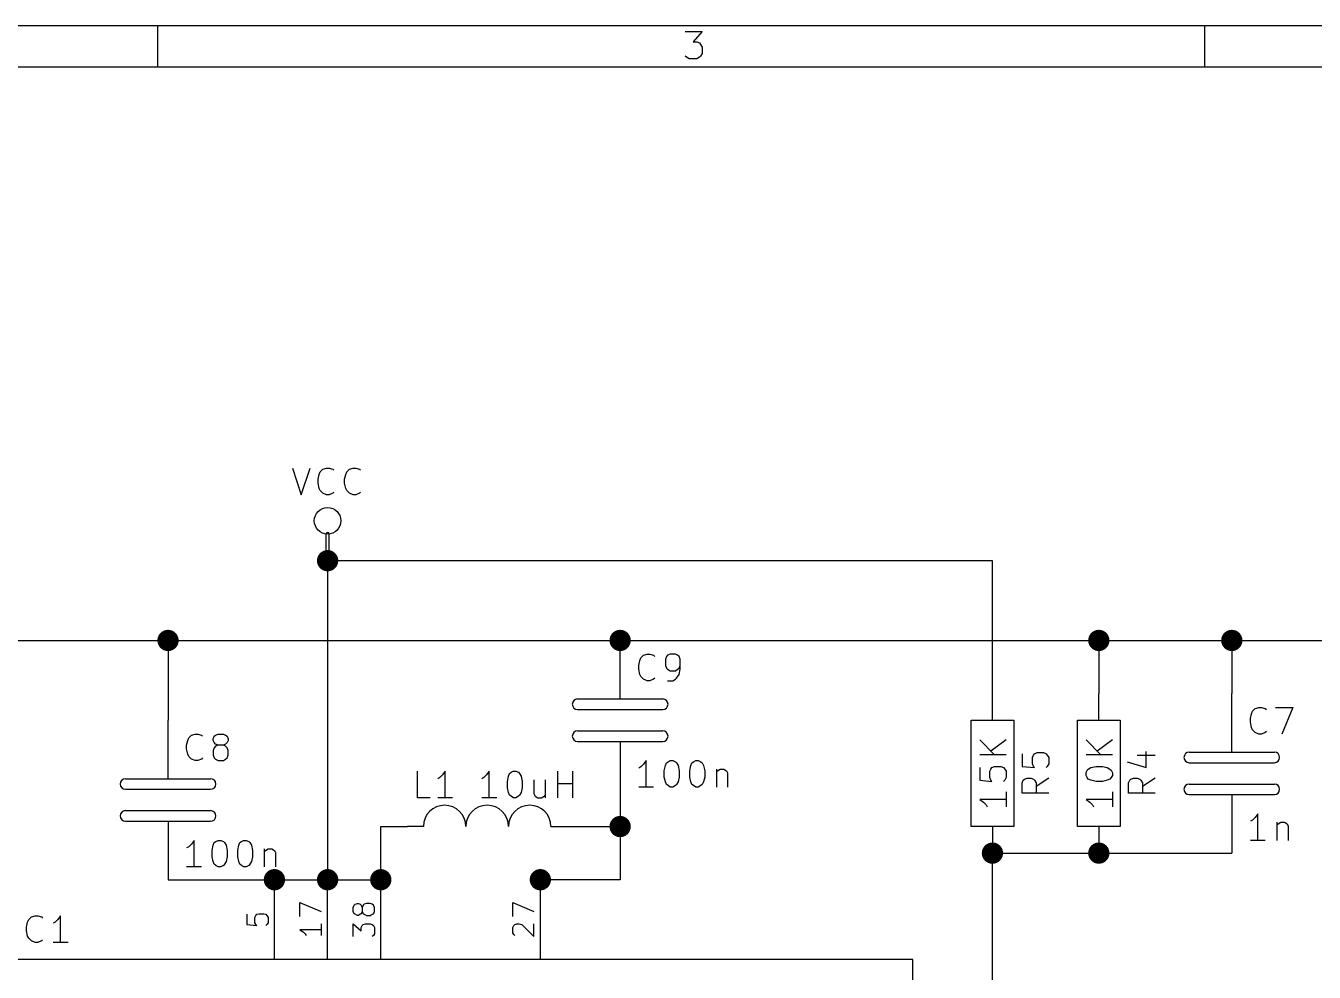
# Model space of a CAD drawing. Extents: x 10 to 287, y -200 to -10.
# Drawn here: x 103.7 to 165.2, y -55.2 to -10 of the extents above; entities that cross this region are included whole.
import ezdxf

# ---------------------------------------------------------------- set-up
doc = ezdxf.new("R2010")
doc.units = 0
doc.header["$MEASUREMENT"] = 0

msp = doc.modelspace()

# ---------------------------------------------------------------- linework, layer by layer
at = {"layer": 'Cyan 2'}
for p, q in [((116.434, -31.1404), (116.84, -32.4104)), ((116.84, -32.4104), (117.272, -31.1404)), ((117.704, -31.4452), (117.754, -31.3182)), ((117.754, -31.3182), (117.881, -31.1912)), ((117.881, -31.1912), (118.059, -31.1404)), ((118.059, -31.1404), (118.186, -31.1404)), ((118.186, -31.1404), (118.364, -31.1912)), ((118.364, -31.1912), (118.415, -31.242)), ((118.974, -31.4452), (119.024, -31.3182)), ((119.024, -31.3182), (119.151, -31.1912)), ((119.151, -31.1912), (119.329, -31.1404)), ((119.329, -31.1404), (119.456, -31.1404)), ((119.456, -31.1404), (119.634, -31.1912)), ((119.634, -31.1912), (119.685, -31.242)), ((117.653, -31.6738), (117.704, -31.4452)), ((117.653, -31.8516), (117.653, -31.6738)), ((117.704, -32.1056), (117.653, -31.8516)), ((118.923, -31.6738), (118.974, -31.4452)), ((118.923, -31.8516), (118.923, -31.6738)), ((118.974, -32.1056), (118.923, -31.8516)), ((117.754, -32.2072), (117.704, -32.1056)), ((117.881, -32.3342), (117.754, -32.2072)), ((118.059, -32.4104), (117.881, -32.3342)), ((118.186, -32.4104), (118.059, -32.4104)), ((118.364, -32.3342), (118.186, -32.4104)), ((118.415, -32.2834), (118.364, -32.3342)), ((119.024, -32.2072), (118.974, -32.1056)), ((119.151, -32.3342), (119.024, -32.2072)), ((119.329, -32.4104), (119.151, -32.3342)), ((119.456, -32.4104), (119.329, -32.4104)), ((119.634, -32.3342), (119.456, -32.4104)), ((119.685, -32.2834), (119.634, -32.3342)), ((132.969, -40.5638), (133.02, -40.3352)), ((132.969, -40.7416), (132.969, -40.5638)), ((133.02, -40.3352), (133.071, -40.2082)), ((133.071, -40.2082), (133.198, -40.0812)), ((133.198, -40.0812), (133.375, -40.0304)), ((133.375, -40.0304), (133.502, -40.0304)), ((133.502, -40.0304), (133.68, -40.0812)), ((133.68, -40.0812), (133.731, -40.132)), ((134.29, -40.132), (134.239, -40.259)), ((134.239, -40.259), (134.239, -40.5638)), ((134.239, -40.5638), (134.29, -40.6908)), ((134.341, -40.0812), (134.29, -40.132)), ((134.468, -40.0304), (134.341, -40.0812)), ((134.722, -40.0304), (134.468, -40.0304)), ((134.823, -40.0812), (134.722, -40.0304)), ((134.899, -40.132), (134.823, -40.0812)), ((134.95, -40.259), (134.899, -40.132)), ((134.899, -40.6908), (134.95, -40.5638)), ((134.95, -40.7416), (134.95, -40.259)), ((133.02, -40.9956), (132.969, -40.7416)), ((133.071, -41.0972), (133.02, -40.9956)), ((133.198, -41.2242), (133.071, -41.0972)), ((133.375, -41.3004), (133.198, -41.2242)), ((133.68, -41.2242), (133.502, -41.3004)), ((133.731, -41.1734), (133.68, -41.2242)), ((134.29, -40.6908), (134.341, -40.7416)), ((134.341, -40.7416), (134.468, -40.8178)), ((134.468, -40.8178), (134.722, -40.8178)), ((134.595, -41.3004), (134.722, -41.2242)), ((134.722, -40.8178), (134.823, -40.7416)), ((134.722, -41.2242), (134.772, -41.1734)), ((134.772, -41.1734), (134.899, -40.9956)), ((134.823, -40.7416), (134.899, -40.6908)), ((134.899, -40.9956), (134.95, -40.7416)), ((133.502, -41.3004), (133.375, -41.3004)), ((134.341, -41.3004), (134.595, -41.3004)), ((162.179, -43.1038), (162.23, -42.8752)), ((162.23, -42.8752), (162.281, -42.7482)), ((162.281, -42.7482), (162.408, -42.6212)), ((162.408, -42.6212), (162.585, -42.5704)), ((162.585, -42.5704), (162.712, -42.5704)), ((162.712, -42.5704), (162.89, -42.6212)), ((162.89, -42.6212), (162.941, -42.672)), ((163.373, -42.5704), (164.211, -42.5704)), ((164.211, -42.5704), (163.678, -43.8404)), ((162.179, -43.2816), (162.179, -43.1038)), ((162.23, -43.5356), (162.179, -43.2816)), ((162.281, -43.6372), (162.23, -43.5356)), ((162.408, -43.7642), (162.281, -43.6372)), ((111.379, -44.3738), (111.43, -44.1452)), ((111.43, -44.1452), (111.481, -44.0182)), ((111.481, -44.0182), (111.608, -43.8912)), ((111.608, -43.8912), (111.785, -43.8404)), ((111.785, -43.8404), (111.912, -43.8404)), ((111.912, -43.8404), (112.09, -43.8912)), ((112.09, -43.8912), (112.141, -43.942)), ((112.649, -44.069), (112.7, -43.942)), ((112.649, -44.1452), (112.649, -44.069)), ((112.7, -44.2468), (112.649, -44.1452)), ((112.7, -43.942), (112.751, -43.8912)), ((112.751, -44.323), (112.7, -44.2468)), ((112.751, -43.8912), (112.878, -43.8404)), ((112.878, -43.8404), (113.132, -43.8404)), ((113.132, -43.8404), (113.233, -43.8912)), ((113.233, -43.8912), (113.309, -43.942)), ((113.309, -44.2468), (113.233, -44.323)), ((113.309, -43.942), (113.36, -44.069)), ((113.36, -44.1452), (113.309, -44.2468)), ((113.36, -44.069), (113.36, -44.1452)), ((149.25, -44.1198), (149.962, -44.831)), ((150.52, -44.1198), (149.784, -44.6532)), ((154.33, -44.1198), (155.042, -44.831)), ((155.6, -44.1198), (154.864, -44.6532)), ((162.585, -43.8404), (162.408, -43.7642)), ((162.712, -43.8404), (162.585, -43.8404)), ((162.89, -43.7642), (162.712, -43.8404)), ((162.941, -43.7134), (162.89, -43.7642)), ((111.379, -44.5516), (111.379, -44.3738)), ((111.43, -44.8056), (111.379, -44.5516)), ((111.481, -44.9072), (111.43, -44.8056)), ((111.608, -45.0342), (111.481, -44.9072)), ((112.7, -44.5008), (112.649, -44.6278)), ((112.649, -44.6278), (112.649, -44.8564)), ((112.649, -44.8564), (112.7, -44.9834)), ((112.751, -44.4246), (112.7, -44.5008)), ((112.878, -44.3738), (112.751, -44.323)), ((112.878, -44.3738), (112.751, -44.4246)), ((113.132, -44.3738), (112.878, -44.3738)), ((113.233, -44.323), (113.132, -44.3738)), ((113.233, -44.4246), (113.132, -44.3738)), ((113.309, -44.5008), (113.233, -44.4246)), ((113.36, -44.6278), (113.309, -44.5008)), ((113.309, -44.9834), (113.36, -44.8564)), ((113.36, -44.8564), (113.36, -44.6278)), ((150.52, -44.831), (149.25, -44.831)), ((151.282, -44.7802), (151.282, -45.3898)), ((151.765, -44.958), (151.816, -44.8564)), ((151.816, -44.8564), (151.867, -44.7802)), ((151.867, -44.7802), (151.994, -44.7294)), ((151.994, -44.7294), (152.298, -44.7294)), ((152.298, -44.7294), (152.425, -44.7802)), ((152.425, -44.7802), (152.476, -44.8564)), ((152.476, -44.8564), (152.552, -44.958)), ((155.6, -44.831), (154.33, -44.831)), ((156.769, -44.8564), (157.632, -44.8564)), ((157.201, -45.4406), (157.201, -44.6786)), ((111.785, -45.1104), (111.608, -45.0342)), ((111.912, -45.1104), (111.785, -45.1104)), ((112.09, -45.0342), (111.912, -45.1104)), ((112.141, -44.9834), (112.09, -45.0342)), ((112.7, -44.9834), (112.751, -45.0342)), ((112.751, -45.0342), (112.878, -45.1104)), ((112.878, -45.1104), (113.132, -45.1104)), ((113.132, -45.1104), (113.233, -45.0342)), ((113.233, -45.0342), (113.309, -44.9834)), ((133.071, -45.4152), (132.969, -45.466)), ((133.198, -45.2882), (133.071, -45.4152)), ((133.325, -45.1104), (133.198, -45.2882)), ((133.325, -46.3804), (133.325, -45.1104)), ((134.188, -45.593), (134.239, -45.339)), ((134.239, -45.339), (134.29, -45.212)), ((134.29, -45.212), (134.366, -45.1612)), ((134.366, -45.1612), (134.468, -45.1104)), ((134.468, -45.1104), (134.595, -45.1104)), ((134.595, -45.1104), (134.722, -45.1612)), ((134.722, -45.1612), (134.772, -45.212)), ((134.772, -45.212), (134.849, -45.339)), ((134.849, -45.339), (134.899, -45.593)), ((135.407, -45.593), (135.458, -45.339)), ((135.458, -45.339), (135.509, -45.212)), ((135.509, -45.212), (135.585, -45.1612)), ((135.585, -45.1612), (135.687, -45.1104)), ((135.687, -45.1104), (135.814, -45.1104)), ((135.814, -45.1104), (135.941, -45.1612)), ((135.941, -45.1612), (135.992, -45.212)), ((135.992, -45.212), (136.068, -45.339)), ((136.068, -45.339), (136.119, -45.593)), ((136.677, -45.5168), (136.677, -46.3804)), ((136.728, -45.593), (136.855, -45.5168)), ((136.855, -45.5168), (137.033, -45.5168)), ((137.033, -45.5168), (137.16, -45.593)), ((149.25, -45.4406), (149.25, -46.0502)), ((149.733, -45.6184), (149.784, -45.5168)), ((149.784, -45.5168), (149.835, -45.4406)), ((149.835, -45.4406), (149.962, -45.3898)), ((149.962, -45.3898), (150.266, -45.3898)), ((150.266, -45.3898), (150.393, -45.4406)), ((150.393, -45.4406), (150.444, -45.5168)), ((150.444, -45.5168), (150.52, -45.6184)), ((151.282, -45.3898), (151.867, -45.4406)), ((151.765, -45.2628), (151.765, -44.958)), ((151.816, -45.3898), (151.765, -45.2628)), ((151.867, -45.4406), (151.816, -45.3898)), ((152.476, -45.3898), (152.425, -45.4406)), ((152.552, -45.2628), (152.476, -45.3898)), ((152.552, -44.958), (152.552, -45.2628)), ((154.381, -45.5676), (154.432, -45.5168)), ((154.432, -45.5168), (154.559, -45.4406)), ((154.559, -45.4406), (154.813, -45.3898)), ((154.813, -45.3898), (155.118, -45.3898)), ((155.118, -45.3898), (155.346, -45.4406)), ((155.346, -45.4406), (155.473, -45.5168)), ((155.473, -45.5168), (155.524, -45.5676)), ((156.286, -45.1612), (157.201, -45.4406)), ((122.403, -46.8884), (122.403, -45.6184)), ((123.469, -45.9232), (123.368, -45.974)), ((123.596, -45.7962), (123.469, -45.9232)), ((123.723, -45.6184), (123.596, -45.7962)), ((123.723, -46.8884), (123.723, -45.6184)), ((125.578, -45.9232), (125.476, -45.974)), ((125.705, -45.7962), (125.578, -45.9232)), ((125.832, -45.6184), (125.705, -45.7962)), ((125.832, -46.8884), (125.832, -45.6184)), ((126.695, -46.101), (126.746, -45.847)), ((126.695, -46.4058), (126.695, -46.101)), ((126.746, -45.847), (126.797, -45.72)), ((126.797, -45.72), (126.873, -45.6692)), ((126.873, -45.6692), (126.975, -45.6184)), ((126.975, -45.6184), (127.102, -45.6184)), ((127.102, -45.6184), (127.229, -45.6692)), ((127.229, -45.6692), (127.279, -45.72)), ((127.279, -45.72), (127.356, -45.847)), ((127.356, -45.847), (127.406, -46.101)), ((127.406, -46.101), (127.406, -46.4058)), ((127.965, -46.0248), (127.965, -46.6852)), ((128.499, -46.0248), (128.499, -46.8884)), ((129.108, -46.8884), (129.108, -45.6184)), ((129.819, -46.8884), (129.819, -45.6184)), ((134.188, -45.8978), (134.188, -45.593)), ((134.239, -46.1264), (134.188, -45.8978)), ((134.29, -46.2534), (134.239, -46.1264)), ((134.849, -46.1264), (134.772, -46.2534)), ((134.899, -45.8978), (134.849, -46.1264)), ((134.899, -45.593), (134.899, -45.8978)), ((135.407, -45.8978), (135.407, -45.593)), ((135.458, -46.1264), (135.407, -45.8978)), ((135.509, -46.2534), (135.458, -46.1264)), ((136.068, -46.1264), (135.992, -46.2534)), ((136.119, -45.8978), (136.068, -46.1264)), ((136.119, -45.593), (136.119, -45.8978)), ((136.677, -45.6438), (136.728, -45.593)), ((137.16, -45.593), (137.211, -45.6946)), ((137.211, -45.6946), (137.211, -46.3804)), ((149.25, -46.0502), (149.835, -46.101)), ((149.733, -45.9232), (149.733, -45.6184)), ((149.784, -46.0502), (149.733, -45.9232)), ((149.835, -46.101), (149.784, -46.0502)), ((150.444, -46.0502), (150.393, -46.101)), ((150.52, -45.9232), (150.444, -46.0502)), ((150.52, -45.6184), (150.52, -45.9232)), ((151.282, -46.1772), (151.333, -46.0502)), ((151.333, -46.0502), (151.384, -45.9994)), ((151.384, -45.9994), (151.511, -45.9486)), ((151.511, -45.9486), (151.689, -45.9486)), ((151.689, -45.9486), (151.816, -45.9994)), ((151.816, -45.9994), (151.867, -46.0502)), ((151.867, -46.0502), (151.943, -46.1772)), ((152.552, -45.9486), (151.943, -46.355)), ((154.33, -45.6946), (154.381, -45.5676)), ((154.33, -45.8216), (154.33, -45.6946)), ((154.381, -45.9232), (154.33, -45.8216)), ((154.432, -45.9994), (154.381, -45.9232)), ((154.559, -46.0502), (154.432, -45.9994)), ((154.813, -46.101), (154.559, -46.0502)), ((155.118, -46.101), (154.813, -46.101)), ((155.346, -46.0502), (155.118, -46.101)), ((155.473, -45.9994), (155.346, -46.0502)), ((155.524, -45.9232), (155.473, -45.9994)), ((155.524, -45.5676), (155.6, -45.6946)), ((155.6, -45.8216), (155.524, -45.9232)), ((155.6, -45.6946), (155.6, -45.8216)), ((156.362, -46.1772), (156.413, -46.0502)), ((156.413, -46.0502), (156.464, -45.9994)), ((156.464, -45.9994), (156.591, -45.9486)), ((156.591, -45.9486), (156.769, -45.9486)), ((156.769, -45.9486), (156.896, -45.9994)), ((156.896, -45.9994), (156.947, -46.0502)), ((156.947, -46.0502), (157.023, -46.1772)), ((157.632, -45.9486), (157.023, -46.355)), ((126.746, -46.6344), (126.695, -46.4058)), ((126.797, -46.7614), (126.746, -46.6344)), ((126.873, -46.8122), (126.797, -46.7614)), ((127.279, -46.7614), (127.229, -46.8122)), ((127.356, -46.6344), (127.279, -46.7614)), ((127.406, -46.4058), (127.356, -46.6344)), ((127.965, -46.6852), (128.016, -46.8122)), ((128.448, -46.8122), (128.499, -46.7614)), ((129.108, -46.2026), (129.819, -46.2026)), ((133.68, -46.3804), (132.969, -46.3804)), ((134.366, -46.3042), (134.29, -46.2534)), ((134.468, -46.3804), (134.366, -46.3042)), ((134.595, -46.3804), (134.468, -46.3804)), ((134.722, -46.3042), (134.595, -46.3804)), ((134.772, -46.2534), (134.722, -46.3042)), ((135.585, -46.3042), (135.509, -46.2534)), ((135.687, -46.3804), (135.585, -46.3042)), ((135.814, -46.3804), (135.687, -46.3804)), ((135.941, -46.3042), (135.814, -46.3804)), ((135.992, -46.2534), (135.941, -46.3042)), ((150.52, -46.609), (150.52, -47.3202)), ((151.282, -46.6598), (151.282, -46.1772)), ((152.552, -46.6598), (151.282, -46.6598)), ((151.943, -46.1772), (151.943, -46.6598)), ((155.6, -46.609), (155.6, -47.3202)), ((156.362, -46.6598), (156.362, -46.1772)), ((157.632, -46.6598), (156.362, -46.6598)), ((157.023, -46.1772), (157.023, -46.6598)), ((123.012, -46.8884), (122.403, -46.8884)), ((124.079, -46.8884), (123.368, -46.8884)), ((126.187, -46.8884), (125.476, -46.8884)), ((126.975, -46.8884), (126.873, -46.8122)), ((127.102, -46.8884), (126.975, -46.8884)), ((127.229, -46.8122), (127.102, -46.8884)), ((128.016, -46.8122), (128.143, -46.8884)), ((128.143, -46.8884), (128.321, -46.8884)), ((128.321, -46.8884), (128.448, -46.8122)), ((150.52, -46.9646), (149.25, -46.9646)), ((149.25, -46.9646), (149.428, -47.0916)), ((149.428, -47.0916), (149.555, -47.2186)), ((149.555, -47.2186), (149.606, -47.3202)), ((155.6, -46.9646), (154.33, -46.9646)), ((154.33, -46.9646), (154.508, -47.0916)), ((154.508, -47.0916), (154.635, -47.2186)), ((154.635, -47.2186), (154.686, -47.3202)), ((162.281, -47.9552), (162.179, -48.006)), ((162.408, -47.8282), (162.281, -47.9552)), ((162.535, -47.6504), (162.408, -47.8282)), ((162.535, -48.9204), (162.535, -47.6504)), ((163.449, -48.0568), (163.449, -48.9204)), ((163.449, -48.1838), (163.5, -48.133)), ((163.5, -48.133), (163.627, -48.0568)), ((163.627, -48.0568), (163.805, -48.0568)), ((163.805, -48.0568), (163.932, -48.133)), ((163.932, -48.133), (163.982, -48.2346)), ((163.982, -48.2346), (163.982, -48.9204)), ((111.481, -49.2252), (111.379, -49.276)), ((111.608, -49.0982), (111.481, -49.2252)), ((111.735, -48.9204), (111.608, -49.0982)), ((111.735, -50.1904), (111.735, -48.9204)), ((112.598, -49.403), (112.649, -49.149)), ((112.649, -49.149), (112.7, -49.022)), ((112.7, -49.022), (112.776, -48.9712)), ((112.776, -48.9712), (112.878, -48.9204)), ((112.878, -48.9204), (113.005, -48.9204)), ((113.005, -48.9204), (113.132, -48.9712)), ((113.132, -48.9712), (113.182, -49.022)), ((113.182, -49.022), (113.259, -49.149)), ((113.259, -49.149), (113.309, -49.403)), ((113.817, -49.403), (113.868, -49.149)), ((113.868, -49.149), (113.919, -49.022)), ((113.919, -49.022), (113.995, -48.9712)), ((113.995, -48.9712), (114.097, -48.9204)), ((114.097, -48.9204), (114.224, -48.9204)), ((114.224, -48.9204), (114.351, -48.9712)), ((114.351, -48.9712), (114.402, -49.022)), ((114.402, -49.022), (114.478, -49.149)), ((114.478, -49.149), (114.529, -49.403)), ((162.89, -48.9204), (162.179, -48.9204)), ((112.598, -49.7078), (112.598, -49.403)), ((112.649, -49.9364), (112.598, -49.7078)), ((113.309, -49.7078), (113.259, -49.9364)), ((113.309, -49.403), (113.309, -49.7078)), ((113.817, -49.7078), (113.817, -49.403)), ((113.868, -49.9364), (113.817, -49.7078)), ((114.529, -49.7078), (114.478, -49.9364)), ((114.529, -49.403), (114.529, -49.7078)), ((115.087, -49.3268), (115.087, -50.1904)), ((115.087, -49.4538), (115.138, -49.403)), ((115.138, -49.403), (115.265, -49.3268)), ((115.265, -49.3268), (115.443, -49.3268)), ((115.443, -49.3268), (115.57, -49.403)), ((115.57, -49.403), (115.621, -49.5046)), ((115.621, -49.5046), (115.621, -50.1904)), ((112.09, -50.1904), (111.379, -50.1904)), ((112.7, -50.0634), (112.649, -49.9364)), ((112.776, -50.1142), (112.7, -50.0634)), ((112.878, -50.1904), (112.776, -50.1142)), ((113.005, -50.1904), (112.878, -50.1904)), ((113.132, -50.1142), (113.005, -50.1904)), ((113.182, -50.0634), (113.132, -50.1142)), ((113.259, -49.9364), (113.182, -50.0634)), ((113.919, -50.0634), (113.868, -49.9364)), ((113.995, -50.1142), (113.919, -50.0634)), ((114.097, -50.1904), (113.995, -50.1142)), ((114.224, -50.1904), (114.097, -50.1904)), ((114.351, -50.1142), (114.224, -50.1904)), ((114.402, -50.0634), (114.351, -50.1142)), ((114.478, -49.9364), (114.402, -50.0634)), ((103.734, -53.0606), (103.784, -52.832)), ((103.784, -52.832), (103.835, -52.705)), ((103.835, -52.705), (103.962, -52.578)), ((103.962, -52.578), (104.14, -52.5272)), ((104.14, -52.5272), (104.267, -52.5272)), ((104.267, -52.5272), (104.445, -52.578)), ((104.445, -52.578), (104.496, -52.6288)), ((105.105, -52.832), (105.004, -52.8828)), ((105.232, -52.705), (105.105, -52.832)), ((105.359, -52.5272), (105.232, -52.705)), ((105.359, -53.7972), (105.359, -52.5272)), ((103.734, -53.2384), (103.734, -53.0606)), ((103.784, -53.4924), (103.734, -53.2384)), ((103.835, -53.594), (103.784, -53.4924)), ((103.962, -53.721), (103.835, -53.594)), ((104.14, -53.7972), (103.962, -53.721)), ((104.267, -53.7972), (104.14, -53.7972)), ((104.445, -53.721), (104.267, -53.7972)), ((104.496, -53.6702), (104.445, -53.721)), ((105.715, -53.7972), (105.004, -53.7972))]:
    msp.add_line(p, q, dxfattribs=at)
at = {"layer": 'Green 2'}
for p, q in [((149.86, -35.56), (118.11, -35.56)), ((118.11, -35.56), (118.11, -50.8)), ((149.86, -41.91), (149.86, -35.56)), ((100.33, -39.37), (179.07, -39.37)), ((110.49, -39.37), (110.49, -43.18)), ((154.94, -39.37), (154.94, -41.91)), ((161.29, -39.37), (161.29, -41.91)), ((132.08, -46.99), (132.08, -50.8)), ((120.65, -50.8), (120.65, -48.26)), ((120.65, -48.26), (121.92, -48.26)), ((129.54, -48.26), (132.08, -48.26)), ((149.86, -49.53), (161.29, -49.53)), ((149.86, -58.42), (149.86, -49.53)), ((110.49, -50.8), (120.65, -50.8)), ((132.08, -50.8), (128.27, -50.8))]:
    msp.add_line(p, q, dxfattribs=at)
at = {"layer": 'Green 2', "const_width": 0.508}
for points in [[(117.856, -35.56, 1), (118.364, -35.56, 1)], [(110.236, -39.37, 1), (110.744, -39.37, 1)], [(131.826, -39.37, 1), (132.334, -39.37, 1)], [(154.686, -39.37, 1), (155.194, -39.37, 1)], [(161.036, -39.37, 1), (161.544, -39.37, 1)], [(131.826, -48.26, 1), (132.334, -48.26, 1)], [(149.606, -49.53, 1), (150.114, -49.53, 1)], [(154.686, -49.53, 1), (155.194, -49.53, 1)], [(115.316, -50.8, 1), (115.824, -50.8, 1)], [(117.856, -50.8, 1), (118.364, -50.8, 1)], [(120.396, -50.8, 1), (120.904, -50.8, 1)], [(128.016, -50.8, 1), (128.524, -50.8, 1)]]:
    msp.add_lwpolyline(points, format="xyb", close=True, dxfattribs=at)
at = {"layer": 'L.Yellow'}
for p, q in [((146.05, -54.61), (102.87, -54.61)), ((146.05, -148.59), (146.05, -54.61))]:
    msp.add_line(p, q, dxfattribs=at)
at = {"layer": 'Red 2'}
for p, q in [((286.995, -10.0076), (10.0076, -10.0076)), ((110.007, -11.9888), (110.007, -10.0076)), ((135.179, -10.287), (135.992, -10.287)), ((135.992, -10.287), (135.56, -10.7696)), ((159.995, -11.9888), (159.995, -10.0076)), ((135.56, -10.7696), (135.738, -10.7696)), ((135.738, -10.7696), (135.865, -10.8204)), ((135.865, -10.8204), (135.915, -10.8966)), ((135.915, -10.8966), (135.992, -11.0236)), ((135.992, -11.0236), (135.992, -11.3284)), ((135.255, -11.5062), (135.179, -11.4554)), ((135.382, -11.5824), (135.255, -11.5062)), ((135.738, -11.5824), (135.382, -11.5824)), ((135.865, -11.5062), (135.738, -11.5824)), ((135.915, -11.4554), (135.865, -11.5062)), ((135.992, -11.3284), (135.915, -11.4554)), ((285.013, -11.9888), (11.9888, -11.9888)), ((118.034, -35.56), (118.034, -34.29)), ((118.186, -35.56), (118.186, -34.29)), ((132.08, -42.164), (132.08, -39.37)), ((130.048, -42.164), (134.112, -42.164)), ((149.86, -43.18), (149.86, -41.91)), ((154.94, -43.18), (154.94, -41.91)), ((161.29, -44.704), (161.29, -41.91)), ((130.048, -42.672), (134.112, -42.672)), ((110.49, -45.974), (110.49, -43.18)), ((148.844, -48.26), (148.844, -43.18)), ((148.844, -43.18), (150.876, -43.18)), ((150.876, -43.18), (150.876, -48.26)), ((153.924, -48.26), (153.924, -43.18)), ((153.924, -43.18), (155.956, -43.18)), ((155.956, -43.18), (155.956, -48.26)), ((130.048, -43.688), (134.112, -43.688)), ((130.048, -44.196), (134.112, -44.196)), ((132.08, -44.196), (132.08, -46.99)), ((159.258, -44.704), (163.322, -44.704)), ((159.258, -45.212), (163.322, -45.212)), ((108.458, -45.974), (112.522, -45.974)), ((108.458, -46.482), (112.522, -46.482)), ((159.258, -46.228), (163.322, -46.228)), ((159.258, -46.736), (163.322, -46.736)), ((161.29, -46.736), (161.29, -49.53)), ((108.458, -47.498), (112.522, -47.498)), ((108.458, -48.006), (112.522, -48.006)), ((110.49, -48.006), (110.49, -50.8)), ((122.682, -48.26), (121.92, -48.26)), ((128.778, -48.26), (129.54, -48.26)), ((150.876, -48.26), (148.844, -48.26)), ((149.86, -48.26), (149.86, -49.53)), ((155.956, -48.26), (153.924, -48.26)), ((154.94, -48.26), (154.94, -49.53)), ((115.57, -54.61), (115.57, -50.8)), ((118.11, -54.61), (118.11, -50.8)), ((120.65, -54.61), (120.65, -50.8)), ((128.27, -54.61), (128.27, -50.8)), ((116.789, -52.5526), (116.789, -51.8922)), ((116.789, -51.8922), (117.805, -52.324)), ((119.329, -52.1208), (119.38, -52.0192)), ((119.329, -52.324), (119.329, -52.1208)), ((119.38, -52.0192), (119.431, -51.9684)), ((119.431, -51.9684), (119.532, -51.943)), ((119.532, -51.943), (119.583, -51.943)), ((119.583, -51.943), (119.659, -51.9684)), ((119.659, -51.9684), (119.71, -52.0192)), ((119.71, -52.0192), (119.761, -52.1208)), ((119.812, -52.0192), (119.761, -52.1208)), ((119.761, -52.1208), (119.761, -52.324)), ((119.863, -51.9684), (119.812, -52.0192)), ((119.964, -51.943), (119.863, -51.9684)), ((120.142, -51.943), (119.964, -51.943)), ((120.244, -51.9684), (120.142, -51.943)), ((120.294, -52.0192), (120.244, -51.9684)), ((120.345, -52.1208), (120.294, -52.0192)), ((120.345, -52.324), (120.345, -52.1208)), ((126.949, -52.5526), (126.949, -51.8922)), ((126.949, -51.8922), (127.965, -52.324)), ((114.249, -52.451), (114.249, -52.9336)), ((114.63, -52.6034), (114.681, -52.5018)), ((114.63, -52.8574), (114.63, -52.6034)), ((114.681, -52.9336), (114.63, -52.8574)), ((114.681, -52.5018), (114.732, -52.451)), ((114.732, -52.451), (114.833, -52.4256)), ((114.833, -52.4256), (115.062, -52.4256)), ((115.062, -52.4256), (115.164, -52.451)), ((115.164, -52.451), (115.214, -52.5018)), ((115.214, -52.5018), (115.265, -52.6034)), ((115.265, -52.8574), (115.214, -52.9336)), ((115.265, -52.6034), (115.265, -52.8574)), ((117.805, -52.9082), (117.805, -53.467)), ((119.38, -52.4256), (119.329, -52.324)), ((119.329, -53.5178), (119.329, -52.9082)), ((119.329, -52.9082), (119.71, -53.2384)), ((119.431, -52.451), (119.38, -52.4256)), ((119.532, -52.5018), (119.431, -52.451)), ((119.583, -52.5018), (119.532, -52.5018)), ((119.659, -52.451), (119.583, -52.5018)), ((119.71, -52.4256), (119.659, -52.451)), ((119.761, -52.324), (119.71, -52.4256)), ((119.761, -52.324), (119.812, -52.4256)), ((119.812, -52.4256), (119.863, -52.451)), ((119.812, -52.9336), (119.913, -52.9082)), ((119.863, -52.451), (119.964, -52.5018)), ((119.913, -52.9082), (120.142, -52.9082)), ((119.964, -52.5018), (120.142, -52.5018)), ((120.142, -52.5018), (120.244, -52.451)), ((120.142, -52.9082), (120.244, -52.9336)), ((120.244, -52.451), (120.294, -52.4256)), ((120.294, -52.4256), (120.345, -52.324)), ((127.051, -52.9336), (127.152, -52.9082)), ((127.152, -52.9082), (127.254, -52.9082)), ((127.254, -52.9082), (127.381, -52.9336)), ((127.965, -53.5178), (127.965, -52.9082)), ((114.249, -52.9336), (114.732, -52.9844)), ((114.732, -52.9844), (114.681, -52.9336)), ((115.214, -52.9336), (115.164, -52.9844)), ((117.805, -53.1876), (116.789, -53.1876)), ((116.789, -53.1876), (116.942, -53.2892)), ((116.942, -53.2892), (117.043, -53.3908)), ((117.043, -53.3908), (117.094, -53.467)), ((119.71, -53.086), (119.761, -52.9844)), ((119.71, -53.2384), (119.71, -53.086)), ((119.761, -52.9844), (119.812, -52.9336)), ((120.244, -52.9336), (120.294, -52.9844)), ((120.294, -53.467), (120.244, -53.5178)), ((120.294, -52.9844), (120.345, -53.086)), ((120.345, -53.3908), (120.294, -53.467)), ((120.345, -53.086), (120.345, -53.3908)), ((126.949, -53.086), (127, -52.9844)), ((126.949, -53.34), (126.949, -53.086)), ((127, -53.4162), (126.949, -53.34)), ((127, -52.9844), (127.051, -52.9336)), ((127.051, -53.467), (127, -53.4162)), ((127.381, -52.9336), (127.965, -53.5178)), ((146.05, -54.61), (102.87, -54.61)), ((146.05, -148.59), (146.05, -54.61))]:
    msp.add_line(p, q, dxfattribs=at)
msp.add_circle((118.11, -33.655), 0.635, dxfattribs=at)
for centre, radius, start, end in [((118.11, -34.29), 0.0762, 360, 540), ((118.11, -35.56), 0.0762, 180, 360), ((130.048, -42.418), 0.254, 90, 270), ((134.112, -42.418), 0.254, 270, 450), ((130.048, -43.942), 0.254, 90, 270), ((134.112, -43.942), 0.254, 270, 450), ((159.258, -44.958), 0.254, 90, 270), ((163.322, -44.958), 0.254, 270, 450), ((108.458, -46.228), 0.254, 90, 270), ((112.522, -46.228), 0.254, 270, 450), ((159.258, -46.482), 0.254, 90, 270), ((163.322, -46.482), 0.254, 270, 450), ((123.698, -48.26), 1.016, -359.9, -180.1), ((125.73, -48.26), 1.016, -359.9, -180.1), ((127.762, -48.26), 1.016, -359.9, -180.1), ((108.458, -47.752), 0.254, 90, 270), ((112.522, -47.752), 0.254, 270, 450)]:
    msp.add_arc(centre, radius, start, end, dxfattribs=at)

doc.saveas('drawing.dxf')
